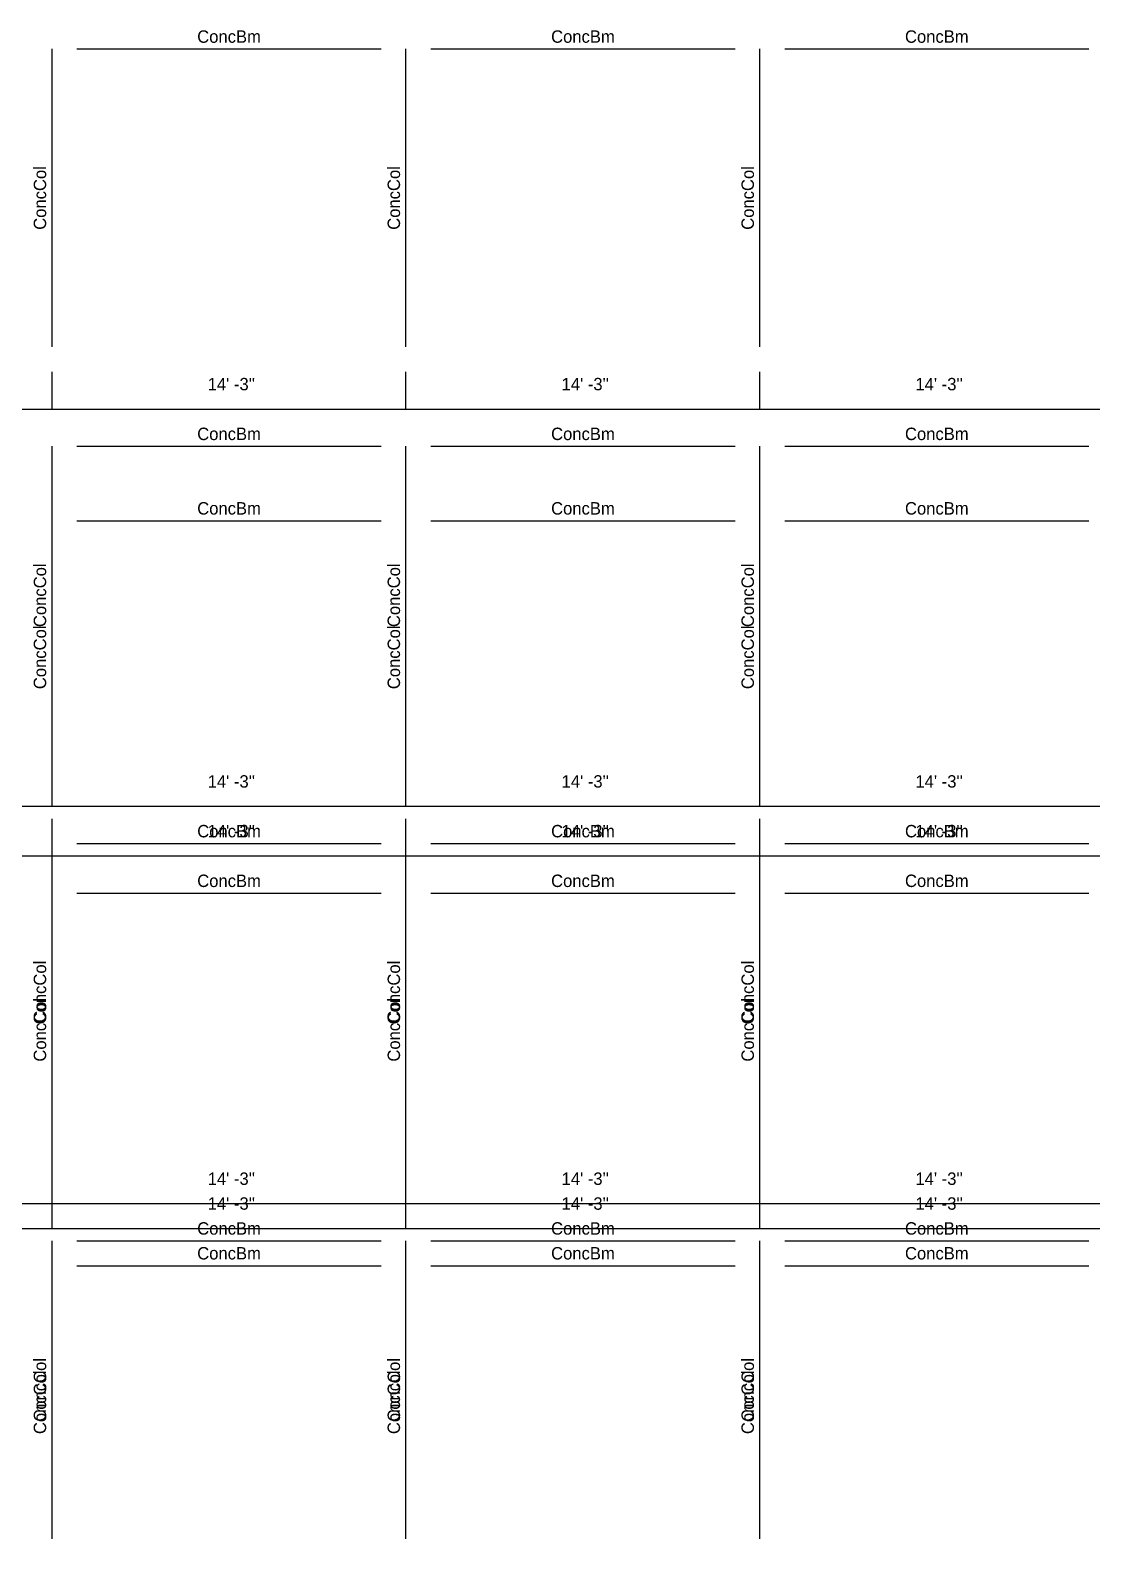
# Model space of a CAD drawing. Extents: x -38 to 2998, y -195 to 11529.
# Drawn here: x 2102 to 2615, y 2928 to 3657 of the extents above; entities that cross this region are included whole.
import ezdxf
from ezdxf.enums import TextEntityAlignment as Align

# ---------------------------------------------------------------- set-up
doc = ezdxf.new("R2010")
doc.units = 0
doc.header["$MEASUREMENT"] = 0
doc.layers.get('0').update_dxf_attribs({"linetype": 'CONTINUOUS'})
for name, color, linetype in [('CENTERLINES', 7, 'CONTINUOUS'), ('DIMENSIONS', 4, 'CONTINUOUS'), ('TEXT', 5, 'CONTINUOUS')]:
    doc.layers.add(name, color=color, linetype=linetype)
doc.dimstyles.get("Standard").update_dxf_attribs({"dimtxt": 0.18, "dimasz": 0.18, "dimexe": 0.18, "dimexo": 0.0625, "dimgap": 0.09, "dimtad": 0, "dimtih": 1, "dimtoh": 1, "dimdec": 4, "dimzin": 0, "dimtxsty": 'STANDARD', "dimcen": 0.09, "dimazin": 3, "dimtfac": 1, "dimtdec": 4, "dimtofl": 0, "dimtmove": 0, "dimatfit": 3, "dimtolj": 1, "dimtzin": 0})

# ---------------------------------------------------------------- blocks, each defined once
blk = doc.blocks.new('*D7776')
at = {"color": 1, "linetype": 'BYBLOCK'}
for points in [[(1946.73, 3094.77), (1945.67, 3093.71), (1938.25, 3086.29), (1937.19, 3085.23)], [(2117.73, 3094.77), (2116.67, 3093.71), (2109.25, 3086.29), (2108.19, 3085.23)]]:
    blk.add_solid(points, dxfattribs=at)
at = {"layer": 'DIMENSIONS', "color": 9, "linetype": 'BYBLOCK'}
for p, q in [((1941.96, 3090), (1941.96, 3108)), ((2112.96, 3090), (2112.96, 3108))]:
    blk.add_line(p, q, dxfattribs=at)
at = {"layer": 'DIMENSIONS', "color": 0, "linetype": 'BYBLOCK'}
blk.add_line((1941.96, 3090), (2112.96, 3090), dxfattribs=at)
at = {"layer": 'DIMENSIONS', "color": 0, "linetype": 'BYBLOCK', "insert": (2027.46, 3102), "char_height": 6, "attachment_point": 5}
blk.add_mtext("\\A1; 14' -3''", dxfattribs=at)
blk = doc.blocks.new('*D7777')
at = {"color": 1, "linetype": 'BYBLOCK'}
for points in [[(2117.73, 3094.77), (2116.67, 3093.71), (2109.25, 3086.29), (2108.19, 3085.23)], [(2288.73, 3094.77), (2287.67, 3093.71), (2280.25, 3086.29), (2279.19, 3085.23)]]:
    blk.add_solid(points, dxfattribs=at)
at = {"layer": 'DIMENSIONS', "color": 9, "linetype": 'BYBLOCK'}
for p, q in [((2112.96, 3090), (2112.96, 3108)), ((2283.96, 3090), (2283.96, 3108))]:
    blk.add_line(p, q, dxfattribs=at)
at = {"layer": 'DIMENSIONS', "color": 0, "linetype": 'BYBLOCK'}
blk.add_line((2112.96, 3090), (2283.96, 3090), dxfattribs=at)
at = {"layer": 'DIMENSIONS', "color": 0, "linetype": 'BYBLOCK', "insert": (2198.46, 3102), "char_height": 6, "attachment_point": 5}
blk.add_mtext("\\A1; 14' -3''", dxfattribs=at)
blk = doc.blocks.new('*D7778')
at = {"color": 1, "linetype": 'BYBLOCK'}
for points in [[(2288.73, 3094.77), (2287.67, 3093.71), (2280.25, 3086.29), (2279.19, 3085.23)], [(2459.73, 3094.77), (2458.67, 3093.71), (2451.25, 3086.29), (2450.19, 3085.23)]]:
    blk.add_solid(points, dxfattribs=at)
at = {"layer": 'DIMENSIONS', "color": 9, "linetype": 'BYBLOCK'}
for p, q in [((2283.96, 3090), (2283.96, 3108)), ((2454.96, 3090), (2454.96, 3108))]:
    blk.add_line(p, q, dxfattribs=at)
at = {"layer": 'DIMENSIONS', "color": 0, "linetype": 'BYBLOCK'}
blk.add_line((2283.96, 3090), (2454.96, 3090), dxfattribs=at)
at = {"layer": 'DIMENSIONS', "color": 0, "linetype": 'BYBLOCK', "insert": (2369.46, 3102), "char_height": 6, "attachment_point": 5}
blk.add_mtext("\\A1; 14' -3''", dxfattribs=at)
blk = doc.blocks.new('*D7779')
at = {"color": 1, "linetype": 'BYBLOCK'}
for points in [[(2459.73, 3094.77), (2458.67, 3093.71), (2451.25, 3086.29), (2450.19, 3085.23)], [(2630.73, 3094.77), (2629.67, 3093.71), (2622.25, 3086.29), (2621.19, 3085.23)]]:
    blk.add_solid(points, dxfattribs=at)
at = {"layer": 'DIMENSIONS', "color": 9, "linetype": 'BYBLOCK'}
for p, q in [((2454.96, 3090), (2454.96, 3108)), ((2625.96, 3090), (2625.96, 3108))]:
    blk.add_line(p, q, dxfattribs=at)
at = {"layer": 'DIMENSIONS', "color": 0, "linetype": 'BYBLOCK'}
blk.add_line((2454.96, 3090), (2625.96, 3090), dxfattribs=at)
at = {"layer": 'DIMENSIONS', "color": 0, "linetype": 'BYBLOCK', "insert": (2540.46, 3102), "char_height": 6, "attachment_point": 5}
blk.add_mtext("\\A1; 14' -3''", dxfattribs=at)
blk = doc.blocks.new('*D7797')
at = {"color": 1, "linetype": 'BYBLOCK'}
for points in [[(1946.73, 3286.77), (1945.67, 3285.71), (1938.25, 3278.29), (1937.19, 3277.23)], [(2117.73, 3286.77), (2116.67, 3285.71), (2109.25, 3278.29), (2108.19, 3277.23)]]:
    blk.add_solid(points, dxfattribs=at)
at = {"layer": 'DIMENSIONS', "color": 9, "linetype": 'BYBLOCK'}
for p, q in [((1941.96, 3282), (1941.96, 3300)), ((2112.96, 3282), (2112.96, 3300))]:
    blk.add_line(p, q, dxfattribs=at)
at = {"layer": 'DIMENSIONS', "color": 0, "linetype": 'BYBLOCK'}
blk.add_line((1941.96, 3282), (2112.96, 3282), dxfattribs=at)
at = {"layer": 'DIMENSIONS', "color": 0, "linetype": 'BYBLOCK', "insert": (2027.46, 3294), "char_height": 6, "attachment_point": 5}
blk.add_mtext("\\A1; 14' -3''", dxfattribs=at)
blk = doc.blocks.new('*D7798')
at = {"color": 1, "linetype": 'BYBLOCK'}
for points in [[(2117.73, 3286.77), (2116.67, 3285.71), (2109.25, 3278.29), (2108.19, 3277.23)], [(2288.73, 3286.77), (2287.67, 3285.71), (2280.25, 3278.29), (2279.19, 3277.23)]]:
    blk.add_solid(points, dxfattribs=at)
at = {"layer": 'DIMENSIONS', "color": 9, "linetype": 'BYBLOCK'}
for p, q in [((2112.96, 3282), (2112.96, 3300)), ((2283.96, 3282), (2283.96, 3300))]:
    blk.add_line(p, q, dxfattribs=at)
at = {"layer": 'DIMENSIONS', "color": 0, "linetype": 'BYBLOCK'}
blk.add_line((2112.96, 3282), (2283.96, 3282), dxfattribs=at)
at = {"layer": 'DIMENSIONS', "color": 0, "linetype": 'BYBLOCK', "insert": (2198.46, 3294), "char_height": 6, "attachment_point": 5}
blk.add_mtext("\\A1; 14' -3''", dxfattribs=at)
blk = doc.blocks.new('*D7799')
at = {"color": 1, "linetype": 'BYBLOCK'}
for points in [[(2288.73, 3286.77), (2287.67, 3285.71), (2280.25, 3278.29), (2279.19, 3277.23)], [(2459.73, 3286.77), (2458.67, 3285.71), (2451.25, 3278.29), (2450.19, 3277.23)]]:
    blk.add_solid(points, dxfattribs=at)
at = {"layer": 'DIMENSIONS', "color": 9, "linetype": 'BYBLOCK'}
for p, q in [((2283.96, 3282), (2283.96, 3300)), ((2454.96, 3282), (2454.96, 3300))]:
    blk.add_line(p, q, dxfattribs=at)
at = {"layer": 'DIMENSIONS', "color": 0, "linetype": 'BYBLOCK'}
blk.add_line((2283.96, 3282), (2454.96, 3282), dxfattribs=at)
at = {"layer": 'DIMENSIONS', "color": 0, "linetype": 'BYBLOCK', "insert": (2369.46, 3294), "char_height": 6, "attachment_point": 5}
blk.add_mtext("\\A1; 14' -3''", dxfattribs=at)
blk = doc.blocks.new('*D7800')
at = {"color": 1, "linetype": 'BYBLOCK'}
for points in [[(2459.73, 3286.77), (2458.67, 3285.71), (2451.25, 3278.29), (2450.19, 3277.23)], [(2630.73, 3286.77), (2629.67, 3285.71), (2622.25, 3278.29), (2621.19, 3277.23)]]:
    blk.add_solid(points, dxfattribs=at)
at = {"layer": 'DIMENSIONS', "color": 9, "linetype": 'BYBLOCK'}
for p, q in [((2454.96, 3282), (2454.96, 3300)), ((2625.96, 3282), (2625.96, 3300))]:
    blk.add_line(p, q, dxfattribs=at)
at = {"layer": 'DIMENSIONS', "color": 0, "linetype": 'BYBLOCK'}
blk.add_line((2454.96, 3282), (2625.96, 3282), dxfattribs=at)
at = {"layer": 'DIMENSIONS', "color": 0, "linetype": 'BYBLOCK', "insert": (2540.46, 3294), "char_height": 6, "attachment_point": 5}
blk.add_mtext("\\A1; 14' -3''", dxfattribs=at)
blk = doc.blocks.new('*D7818')
at = {"color": 1, "linetype": 'BYBLOCK'}
for points in [[(1946.73, 3478.77), (1945.67, 3477.71), (1938.25, 3470.29), (1937.19, 3469.23)], [(2117.73, 3478.77), (2116.67, 3477.71), (2109.25, 3470.29), (2108.19, 3469.23)]]:
    blk.add_solid(points, dxfattribs=at)
at = {"layer": 'DIMENSIONS', "color": 9, "linetype": 'BYBLOCK'}
for p, q in [((1941.96, 3474), (1941.96, 3492)), ((2112.96, 3474), (2112.96, 3492))]:
    blk.add_line(p, q, dxfattribs=at)
at = {"layer": 'DIMENSIONS', "color": 0, "linetype": 'BYBLOCK'}
blk.add_line((1941.96, 3474), (2112.96, 3474), dxfattribs=at)
at = {"layer": 'DIMENSIONS', "color": 0, "linetype": 'BYBLOCK', "insert": (2027.46, 3486), "char_height": 6, "attachment_point": 5}
blk.add_mtext("\\A1; 14' -3''", dxfattribs=at)
blk = doc.blocks.new('*D7819')
at = {"color": 1, "linetype": 'BYBLOCK'}
for points in [[(2117.73, 3478.77), (2116.67, 3477.71), (2109.25, 3470.29), (2108.19, 3469.23)], [(2288.73, 3478.77), (2287.67, 3477.71), (2280.25, 3470.29), (2279.19, 3469.23)]]:
    blk.add_solid(points, dxfattribs=at)
at = {"layer": 'DIMENSIONS', "color": 9, "linetype": 'BYBLOCK'}
for p, q in [((2112.96, 3474), (2112.96, 3492)), ((2283.96, 3474), (2283.96, 3492))]:
    blk.add_line(p, q, dxfattribs=at)
at = {"layer": 'DIMENSIONS', "color": 0, "linetype": 'BYBLOCK'}
blk.add_line((2112.96, 3474), (2283.96, 3474), dxfattribs=at)
at = {"layer": 'DIMENSIONS', "color": 0, "linetype": 'BYBLOCK', "insert": (2198.46, 3486), "char_height": 6, "attachment_point": 5}
blk.add_mtext("\\A1; 14' -3''", dxfattribs=at)
blk = doc.blocks.new('*D7820')
at = {"color": 1, "linetype": 'BYBLOCK'}
for points in [[(2288.73, 3478.77), (2287.67, 3477.71), (2280.25, 3470.29), (2279.19, 3469.23)], [(2459.73, 3478.77), (2458.67, 3477.71), (2451.25, 3470.29), (2450.19, 3469.23)]]:
    blk.add_solid(points, dxfattribs=at)
at = {"layer": 'DIMENSIONS', "color": 9, "linetype": 'BYBLOCK'}
for p, q in [((2283.96, 3474), (2283.96, 3492)), ((2454.96, 3474), (2454.96, 3492))]:
    blk.add_line(p, q, dxfattribs=at)
at = {"layer": 'DIMENSIONS', "color": 0, "linetype": 'BYBLOCK'}
blk.add_line((2283.96, 3474), (2454.96, 3474), dxfattribs=at)
at = {"layer": 'DIMENSIONS', "color": 0, "linetype": 'BYBLOCK', "insert": (2369.46, 3486), "char_height": 6, "attachment_point": 5}
blk.add_mtext("\\A1; 14' -3''", dxfattribs=at)
blk = doc.blocks.new('*D7821')
at = {"color": 1, "linetype": 'BYBLOCK'}
for points in [[(2459.73, 3478.77), (2458.67, 3477.71), (2451.25, 3470.29), (2450.19, 3469.23)], [(2630.73, 3478.77), (2629.67, 3477.71), (2622.25, 3470.29), (2621.19, 3469.23)]]:
    blk.add_solid(points, dxfattribs=at)
at = {"layer": 'DIMENSIONS', "color": 9, "linetype": 'BYBLOCK'}
for p, q in [((2454.96, 3474), (2454.96, 3492)), ((2625.96, 3474), (2625.96, 3492))]:
    blk.add_line(p, q, dxfattribs=at)
at = {"layer": 'DIMENSIONS', "color": 0, "linetype": 'BYBLOCK'}
blk.add_line((2454.96, 3474), (2625.96, 3474), dxfattribs=at)
at = {"layer": 'DIMENSIONS', "color": 0, "linetype": 'BYBLOCK', "insert": (2540.46, 3486), "char_height": 6, "attachment_point": 5}
blk.add_mtext("\\A1; 14' -3''", dxfattribs=at)
blk = doc.blocks.new('*D8267')
at = {"color": 1, "linetype": 'BYBLOCK'}
for points in [[(1946.73, 3082.77), (1945.67, 3081.71), (1938.25, 3074.29), (1937.19, 3073.23)], [(2117.73, 3082.77), (2116.67, 3081.71), (2109.25, 3074.29), (2108.19, 3073.23)]]:
    blk.add_solid(points, dxfattribs=at)
at = {"layer": 'DIMENSIONS', "color": 9, "linetype": 'BYBLOCK'}
for p, q in [((1941.96, 3078), (1941.96, 3096)), ((2112.96, 3078), (2112.96, 3096))]:
    blk.add_line(p, q, dxfattribs=at)
at = {"layer": 'DIMENSIONS', "color": 0, "linetype": 'BYBLOCK'}
blk.add_line((1941.96, 3078), (2112.96, 3078), dxfattribs=at)
at = {"layer": 'DIMENSIONS', "color": 0, "linetype": 'BYBLOCK', "insert": (2027.46, 3090), "char_height": 6, "attachment_point": 5}
blk.add_mtext("\\A1; 14' -3''", dxfattribs=at)
blk = doc.blocks.new('*D8268')
at = {"color": 1, "linetype": 'BYBLOCK'}
for points in [[(2117.73, 3082.77), (2116.67, 3081.71), (2109.25, 3074.29), (2108.19, 3073.23)], [(2288.73, 3082.77), (2287.67, 3081.71), (2280.25, 3074.29), (2279.19, 3073.23)]]:
    blk.add_solid(points, dxfattribs=at)
at = {"layer": 'DIMENSIONS', "color": 9, "linetype": 'BYBLOCK'}
for p, q in [((2112.96, 3078), (2112.96, 3096)), ((2283.96, 3078), (2283.96, 3096))]:
    blk.add_line(p, q, dxfattribs=at)
at = {"layer": 'DIMENSIONS', "color": 0, "linetype": 'BYBLOCK'}
blk.add_line((2112.96, 3078), (2283.96, 3078), dxfattribs=at)
at = {"layer": 'DIMENSIONS', "color": 0, "linetype": 'BYBLOCK', "insert": (2198.46, 3090), "char_height": 6, "attachment_point": 5}
blk.add_mtext("\\A1; 14' -3''", dxfattribs=at)
blk = doc.blocks.new('*D8269')
at = {"color": 1, "linetype": 'BYBLOCK'}
for points in [[(2288.73, 3082.77), (2287.67, 3081.71), (2280.25, 3074.29), (2279.19, 3073.23)], [(2459.73, 3082.77), (2458.67, 3081.71), (2451.25, 3074.29), (2450.19, 3073.23)]]:
    blk.add_solid(points, dxfattribs=at)
at = {"layer": 'DIMENSIONS', "color": 9, "linetype": 'BYBLOCK'}
for p, q in [((2283.96, 3078), (2283.96, 3096)), ((2454.96, 3078), (2454.96, 3096))]:
    blk.add_line(p, q, dxfattribs=at)
at = {"layer": 'DIMENSIONS', "color": 0, "linetype": 'BYBLOCK'}
blk.add_line((2283.96, 3078), (2454.96, 3078), dxfattribs=at)
at = {"layer": 'DIMENSIONS', "color": 0, "linetype": 'BYBLOCK', "insert": (2369.46, 3090), "char_height": 6, "attachment_point": 5}
blk.add_mtext("\\A1; 14' -3''", dxfattribs=at)
blk = doc.blocks.new('*D8270')
at = {"color": 1, "linetype": 'BYBLOCK'}
for points in [[(2459.73, 3082.77), (2458.67, 3081.71), (2451.25, 3074.29), (2450.19, 3073.23)], [(2630.73, 3082.77), (2629.67, 3081.71), (2622.25, 3074.29), (2621.19, 3073.23)]]:
    blk.add_solid(points, dxfattribs=at)
at = {"layer": 'DIMENSIONS', "color": 9, "linetype": 'BYBLOCK'}
for p, q in [((2454.96, 3078), (2454.96, 3096)), ((2625.96, 3078), (2625.96, 3096))]:
    blk.add_line(p, q, dxfattribs=at)
at = {"layer": 'DIMENSIONS', "color": 0, "linetype": 'BYBLOCK'}
blk.add_line((2454.96, 3078), (2625.96, 3078), dxfattribs=at)
at = {"layer": 'DIMENSIONS', "color": 0, "linetype": 'BYBLOCK', "insert": (2540.46, 3090), "char_height": 6, "attachment_point": 5}
blk.add_mtext("\\A1; 14' -3''", dxfattribs=at)
blk = doc.blocks.new('*D8288')
at = {"color": 1, "linetype": 'BYBLOCK'}
for points in [[(1946.73, 3262.77), (1945.67, 3261.71), (1938.25, 3254.29), (1937.19, 3253.23)], [(2117.73, 3262.77), (2116.67, 3261.71), (2109.25, 3254.29), (2108.19, 3253.23)]]:
    blk.add_solid(points, dxfattribs=at)
at = {"layer": 'DIMENSIONS', "color": 9, "linetype": 'BYBLOCK'}
for p, q in [((1941.96, 3258), (1941.96, 3276)), ((2112.96, 3258), (2112.96, 3276))]:
    blk.add_line(p, q, dxfattribs=at)
at = {"layer": 'DIMENSIONS', "color": 0, "linetype": 'BYBLOCK'}
blk.add_line((1941.96, 3258), (2112.96, 3258), dxfattribs=at)
at = {"layer": 'DIMENSIONS', "color": 0, "linetype": 'BYBLOCK', "insert": (2027.46, 3270), "char_height": 6, "attachment_point": 5}
blk.add_mtext("\\A1; 14' -3''", dxfattribs=at)
blk = doc.blocks.new('*D8289')
at = {"color": 1, "linetype": 'BYBLOCK'}
for points in [[(2117.73, 3262.77), (2116.67, 3261.71), (2109.25, 3254.29), (2108.19, 3253.23)], [(2288.73, 3262.77), (2287.67, 3261.71), (2280.25, 3254.29), (2279.19, 3253.23)]]:
    blk.add_solid(points, dxfattribs=at)
at = {"layer": 'DIMENSIONS', "color": 9, "linetype": 'BYBLOCK'}
for p, q in [((2112.96, 3258), (2112.96, 3276)), ((2283.96, 3258), (2283.96, 3276))]:
    blk.add_line(p, q, dxfattribs=at)
at = {"layer": 'DIMENSIONS', "color": 0, "linetype": 'BYBLOCK'}
blk.add_line((2112.96, 3258), (2283.96, 3258), dxfattribs=at)
at = {"layer": 'DIMENSIONS', "color": 0, "linetype": 'BYBLOCK', "insert": (2198.46, 3270), "char_height": 6, "attachment_point": 5}
blk.add_mtext("\\A1; 14' -3''", dxfattribs=at)
blk = doc.blocks.new('*D8290')
at = {"color": 1, "linetype": 'BYBLOCK'}
for points in [[(2288.73, 3262.77), (2287.67, 3261.71), (2280.25, 3254.29), (2279.19, 3253.23)], [(2459.73, 3262.77), (2458.67, 3261.71), (2451.25, 3254.29), (2450.19, 3253.23)]]:
    blk.add_solid(points, dxfattribs=at)
at = {"layer": 'DIMENSIONS', "color": 9, "linetype": 'BYBLOCK'}
for p, q in [((2283.96, 3258), (2283.96, 3276)), ((2454.96, 3258), (2454.96, 3276))]:
    blk.add_line(p, q, dxfattribs=at)
at = {"layer": 'DIMENSIONS', "color": 0, "linetype": 'BYBLOCK'}
blk.add_line((2283.96, 3258), (2454.96, 3258), dxfattribs=at)
at = {"layer": 'DIMENSIONS', "color": 0, "linetype": 'BYBLOCK', "insert": (2369.46, 3270), "char_height": 6, "attachment_point": 5}
blk.add_mtext("\\A1; 14' -3''", dxfattribs=at)
blk = doc.blocks.new('*D8291')
at = {"color": 1, "linetype": 'BYBLOCK'}
for points in [[(2459.73, 3262.77), (2458.67, 3261.71), (2451.25, 3254.29), (2450.19, 3253.23)], [(2630.73, 3262.77), (2629.67, 3261.71), (2622.25, 3254.29), (2621.19, 3253.23)]]:
    blk.add_solid(points, dxfattribs=at)
at = {"layer": 'DIMENSIONS', "color": 9, "linetype": 'BYBLOCK'}
for p, q in [((2454.96, 3258), (2454.96, 3276)), ((2625.96, 3258), (2625.96, 3276))]:
    blk.add_line(p, q, dxfattribs=at)
at = {"layer": 'DIMENSIONS', "color": 0, "linetype": 'BYBLOCK'}
blk.add_line((2454.96, 3258), (2625.96, 3258), dxfattribs=at)
at = {"layer": 'DIMENSIONS', "color": 0, "linetype": 'BYBLOCK', "insert": (2540.46, 3270), "char_height": 6, "attachment_point": 5}
blk.add_mtext("\\A1; 14' -3''", dxfattribs=at)
blk = doc.blocks.new('*D8737')
at = {"color": 1, "linetype": 'BYBLOCK'}
for points in [[(1946.73, 3082.77), (1945.67, 3081.71), (1938.25, 3074.29), (1937.19, 3073.23)], [(2117.73, 3082.77), (2116.67, 3081.71), (2109.25, 3074.29), (2108.19, 3073.23)]]:
    blk.add_solid(points, dxfattribs=at)
at = {"layer": 'DIMENSIONS', "color": 9, "linetype": 'BYBLOCK'}
for p, q in [((1941.96, 3078), (1941.96, 3096)), ((2112.96, 3078), (2112.96, 3096))]:
    blk.add_line(p, q, dxfattribs=at)
at = {"layer": 'DIMENSIONS', "color": 0, "linetype": 'BYBLOCK'}
blk.add_line((1941.96, 3078), (2112.96, 3078), dxfattribs=at)
at = {"layer": 'DIMENSIONS', "color": 0, "linetype": 'BYBLOCK', "insert": (2027.46, 3090), "char_height": 6, "attachment_point": 5}
blk.add_mtext("\\A1; 14' -3''", dxfattribs=at)
blk = doc.blocks.new('*D8738')
at = {"color": 1, "linetype": 'BYBLOCK'}
for points in [[(2117.73, 3082.77), (2116.67, 3081.71), (2109.25, 3074.29), (2108.19, 3073.23)], [(2288.73, 3082.77), (2287.67, 3081.71), (2280.25, 3074.29), (2279.19, 3073.23)]]:
    blk.add_solid(points, dxfattribs=at)
at = {"layer": 'DIMENSIONS', "color": 9, "linetype": 'BYBLOCK'}
for p, q in [((2112.96, 3078), (2112.96, 3096)), ((2283.96, 3078), (2283.96, 3096))]:
    blk.add_line(p, q, dxfattribs=at)
at = {"layer": 'DIMENSIONS', "color": 0, "linetype": 'BYBLOCK'}
blk.add_line((2112.96, 3078), (2283.96, 3078), dxfattribs=at)
at = {"layer": 'DIMENSIONS', "color": 0, "linetype": 'BYBLOCK', "insert": (2198.46, 3090), "char_height": 6, "attachment_point": 5}
blk.add_mtext("\\A1; 14' -3''", dxfattribs=at)
blk = doc.blocks.new('*D8739')
at = {"color": 1, "linetype": 'BYBLOCK'}
for points in [[(2288.73, 3082.77), (2287.67, 3081.71), (2280.25, 3074.29), (2279.19, 3073.23)], [(2459.73, 3082.77), (2458.67, 3081.71), (2451.25, 3074.29), (2450.19, 3073.23)]]:
    blk.add_solid(points, dxfattribs=at)
at = {"layer": 'DIMENSIONS', "color": 9, "linetype": 'BYBLOCK'}
for p, q in [((2283.96, 3078), (2283.96, 3096)), ((2454.96, 3078), (2454.96, 3096))]:
    blk.add_line(p, q, dxfattribs=at)
at = {"layer": 'DIMENSIONS', "color": 0, "linetype": 'BYBLOCK'}
blk.add_line((2283.96, 3078), (2454.96, 3078), dxfattribs=at)
at = {"layer": 'DIMENSIONS', "color": 0, "linetype": 'BYBLOCK', "insert": (2369.46, 3090), "char_height": 6, "attachment_point": 5}
blk.add_mtext("\\A1; 14' -3''", dxfattribs=at)
blk = doc.blocks.new('*D8740')
at = {"color": 1, "linetype": 'BYBLOCK'}
for points in [[(2459.73, 3082.77), (2458.67, 3081.71), (2451.25, 3074.29), (2450.19, 3073.23)], [(2630.73, 3082.77), (2629.67, 3081.71), (2622.25, 3074.29), (2621.19, 3073.23)]]:
    blk.add_solid(points, dxfattribs=at)
at = {"layer": 'DIMENSIONS', "color": 9, "linetype": 'BYBLOCK'}
for p, q in [((2454.96, 3078), (2454.96, 3096)), ((2625.96, 3078), (2625.96, 3096))]:
    blk.add_line(p, q, dxfattribs=at)
at = {"layer": 'DIMENSIONS', "color": 0, "linetype": 'BYBLOCK'}
blk.add_line((2454.96, 3078), (2625.96, 3078), dxfattribs=at)
at = {"layer": 'DIMENSIONS', "color": 0, "linetype": 'BYBLOCK', "insert": (2540.46, 3090), "char_height": 6, "attachment_point": 5}
blk.add_mtext("\\A1; 14' -3''", dxfattribs=at)
blk = doc.blocks.new('*D8758')
at = {"color": 1, "linetype": 'BYBLOCK'}
for points in [[(1946.73, 3262.77), (1945.67, 3261.71), (1938.25, 3254.29), (1937.19, 3253.23)], [(2117.73, 3262.77), (2116.67, 3261.71), (2109.25, 3254.29), (2108.19, 3253.23)]]:
    blk.add_solid(points, dxfattribs=at)
at = {"layer": 'DIMENSIONS', "color": 9, "linetype": 'BYBLOCK'}
for p, q in [((1941.96, 3258), (1941.96, 3276)), ((2112.96, 3258), (2112.96, 3276))]:
    blk.add_line(p, q, dxfattribs=at)
at = {"layer": 'DIMENSIONS', "color": 0, "linetype": 'BYBLOCK'}
blk.add_line((1941.96, 3258), (2112.96, 3258), dxfattribs=at)
at = {"layer": 'DIMENSIONS', "color": 0, "linetype": 'BYBLOCK', "insert": (2027.46, 3270), "char_height": 6, "attachment_point": 5}
blk.add_mtext("\\A1; 14' -3''", dxfattribs=at)
blk = doc.blocks.new('*D8759')
at = {"color": 1, "linetype": 'BYBLOCK'}
for points in [[(2117.73, 3262.77), (2116.67, 3261.71), (2109.25, 3254.29), (2108.19, 3253.23)], [(2288.73, 3262.77), (2287.67, 3261.71), (2280.25, 3254.29), (2279.19, 3253.23)]]:
    blk.add_solid(points, dxfattribs=at)
at = {"layer": 'DIMENSIONS', "color": 9, "linetype": 'BYBLOCK'}
for p, q in [((2112.96, 3258), (2112.96, 3276)), ((2283.96, 3258), (2283.96, 3276))]:
    blk.add_line(p, q, dxfattribs=at)
at = {"layer": 'DIMENSIONS', "color": 0, "linetype": 'BYBLOCK'}
blk.add_line((2112.96, 3258), (2283.96, 3258), dxfattribs=at)
at = {"layer": 'DIMENSIONS', "color": 0, "linetype": 'BYBLOCK', "insert": (2198.46, 3270), "char_height": 6, "attachment_point": 5}
blk.add_mtext("\\A1; 14' -3''", dxfattribs=at)
blk = doc.blocks.new('*D8760')
at = {"color": 1, "linetype": 'BYBLOCK'}
for points in [[(2288.73, 3262.77), (2287.67, 3261.71), (2280.25, 3254.29), (2279.19, 3253.23)], [(2459.73, 3262.77), (2458.67, 3261.71), (2451.25, 3254.29), (2450.19, 3253.23)]]:
    blk.add_solid(points, dxfattribs=at)
at = {"layer": 'DIMENSIONS', "color": 9, "linetype": 'BYBLOCK'}
for p, q in [((2283.96, 3258), (2283.96, 3276)), ((2454.96, 3258), (2454.96, 3276))]:
    blk.add_line(p, q, dxfattribs=at)
at = {"layer": 'DIMENSIONS', "color": 0, "linetype": 'BYBLOCK'}
blk.add_line((2283.96, 3258), (2454.96, 3258), dxfattribs=at)
at = {"layer": 'DIMENSIONS', "color": 0, "linetype": 'BYBLOCK', "insert": (2369.46, 3270), "char_height": 6, "attachment_point": 5}
blk.add_mtext("\\A1; 14' -3''", dxfattribs=at)
blk = doc.blocks.new('*D8761')
at = {"color": 1, "linetype": 'BYBLOCK'}
for points in [[(2459.73, 3262.77), (2458.67, 3261.71), (2451.25, 3254.29), (2450.19, 3253.23)], [(2630.73, 3262.77), (2629.67, 3261.71), (2622.25, 3254.29), (2621.19, 3253.23)]]:
    blk.add_solid(points, dxfattribs=at)
at = {"layer": 'DIMENSIONS', "color": 9, "linetype": 'BYBLOCK'}
for p, q in [((2454.96, 3258), (2454.96, 3276)), ((2625.96, 3258), (2625.96, 3276))]:
    blk.add_line(p, q, dxfattribs=at)
at = {"layer": 'DIMENSIONS', "color": 0, "linetype": 'BYBLOCK'}
blk.add_line((2454.96, 3258), (2625.96, 3258), dxfattribs=at)
at = {"layer": 'DIMENSIONS', "color": 0, "linetype": 'BYBLOCK', "insert": (2540.46, 3270), "char_height": 6, "attachment_point": 5}
blk.add_mtext("\\A1; 14' -3''", dxfattribs=at)
blk = doc.blocks.new('*D9207')
at = {"color": 1, "linetype": 'BYBLOCK'}
for points in [[(1946.73, 3082.77), (1945.67, 3081.71), (1938.25, 3074.29), (1937.19, 3073.23)], [(2117.73, 3082.77), (2116.67, 3081.71), (2109.25, 3074.29), (2108.19, 3073.23)]]:
    blk.add_solid(points, dxfattribs=at)
at = {"layer": 'DIMENSIONS', "color": 9, "linetype": 'BYBLOCK'}
for p, q in [((1941.96, 3078), (1941.96, 3096)), ((2112.96, 3078), (2112.96, 3096))]:
    blk.add_line(p, q, dxfattribs=at)
at = {"layer": 'DIMENSIONS', "color": 0, "linetype": 'BYBLOCK'}
blk.add_line((1941.96, 3078), (2112.96, 3078), dxfattribs=at)
at = {"layer": 'DIMENSIONS', "color": 0, "linetype": 'BYBLOCK', "insert": (2027.46, 3090), "char_height": 6, "attachment_point": 5}
blk.add_mtext("\\A1; 14' -3''", dxfattribs=at)
blk = doc.blocks.new('*D9208')
at = {"color": 1, "linetype": 'BYBLOCK'}
for points in [[(2117.73, 3082.77), (2116.67, 3081.71), (2109.25, 3074.29), (2108.19, 3073.23)], [(2288.73, 3082.77), (2287.67, 3081.71), (2280.25, 3074.29), (2279.19, 3073.23)]]:
    blk.add_solid(points, dxfattribs=at)
at = {"layer": 'DIMENSIONS', "color": 9, "linetype": 'BYBLOCK'}
for p, q in [((2112.96, 3078), (2112.96, 3096)), ((2283.96, 3078), (2283.96, 3096))]:
    blk.add_line(p, q, dxfattribs=at)
at = {"layer": 'DIMENSIONS', "color": 0, "linetype": 'BYBLOCK'}
blk.add_line((2112.96, 3078), (2283.96, 3078), dxfattribs=at)
at = {"layer": 'DIMENSIONS', "color": 0, "linetype": 'BYBLOCK', "insert": (2198.46, 3090), "char_height": 6, "attachment_point": 5}
blk.add_mtext("\\A1; 14' -3''", dxfattribs=at)
blk = doc.blocks.new('*D9209')
at = {"color": 1, "linetype": 'BYBLOCK'}
for points in [[(2288.73, 3082.77), (2287.67, 3081.71), (2280.25, 3074.29), (2279.19, 3073.23)], [(2459.73, 3082.77), (2458.67, 3081.71), (2451.25, 3074.29), (2450.19, 3073.23)]]:
    blk.add_solid(points, dxfattribs=at)
at = {"layer": 'DIMENSIONS', "color": 9, "linetype": 'BYBLOCK'}
for p, q in [((2283.96, 3078), (2283.96, 3096)), ((2454.96, 3078), (2454.96, 3096))]:
    blk.add_line(p, q, dxfattribs=at)
at = {"layer": 'DIMENSIONS', "color": 0, "linetype": 'BYBLOCK'}
blk.add_line((2283.96, 3078), (2454.96, 3078), dxfattribs=at)
at = {"layer": 'DIMENSIONS', "color": 0, "linetype": 'BYBLOCK', "insert": (2369.46, 3090), "char_height": 6, "attachment_point": 5}
blk.add_mtext("\\A1; 14' -3''", dxfattribs=at)
blk = doc.blocks.new('*D9210')
at = {"color": 1, "linetype": 'BYBLOCK'}
for points in [[(2459.73, 3082.77), (2458.67, 3081.71), (2451.25, 3074.29), (2450.19, 3073.23)], [(2630.73, 3082.77), (2629.67, 3081.71), (2622.25, 3074.29), (2621.19, 3073.23)]]:
    blk.add_solid(points, dxfattribs=at)
at = {"layer": 'DIMENSIONS', "color": 9, "linetype": 'BYBLOCK'}
for p, q in [((2454.96, 3078), (2454.96, 3096)), ((2625.96, 3078), (2625.96, 3096))]:
    blk.add_line(p, q, dxfattribs=at)
at = {"layer": 'DIMENSIONS', "color": 0, "linetype": 'BYBLOCK'}
blk.add_line((2454.96, 3078), (2625.96, 3078), dxfattribs=at)
at = {"layer": 'DIMENSIONS', "color": 0, "linetype": 'BYBLOCK', "insert": (2540.46, 3090), "char_height": 6, "attachment_point": 5}
blk.add_mtext("\\A1; 14' -3''", dxfattribs=at)
blk = doc.blocks.new('*D9228')
at = {"color": 1, "linetype": 'BYBLOCK'}
for points in [[(1946.73, 3262.77), (1945.67, 3261.71), (1938.25, 3254.29), (1937.19, 3253.23)], [(2117.73, 3262.77), (2116.67, 3261.71), (2109.25, 3254.29), (2108.19, 3253.23)]]:
    blk.add_solid(points, dxfattribs=at)
at = {"layer": 'DIMENSIONS', "color": 9, "linetype": 'BYBLOCK'}
for p, q in [((1941.96, 3258), (1941.96, 3276)), ((2112.96, 3258), (2112.96, 3276))]:
    blk.add_line(p, q, dxfattribs=at)
at = {"layer": 'DIMENSIONS', "color": 0, "linetype": 'BYBLOCK'}
blk.add_line((1941.96, 3258), (2112.96, 3258), dxfattribs=at)
at = {"layer": 'DIMENSIONS', "color": 0, "linetype": 'BYBLOCK', "insert": (2027.46, 3270), "char_height": 6, "attachment_point": 5}
blk.add_mtext("\\A1; 14' -3''", dxfattribs=at)
blk = doc.blocks.new('*D9229')
at = {"color": 1, "linetype": 'BYBLOCK'}
for points in [[(2117.73, 3262.77), (2116.67, 3261.71), (2109.25, 3254.29), (2108.19, 3253.23)], [(2288.73, 3262.77), (2287.67, 3261.71), (2280.25, 3254.29), (2279.19, 3253.23)]]:
    blk.add_solid(points, dxfattribs=at)
at = {"layer": 'DIMENSIONS', "color": 9, "linetype": 'BYBLOCK'}
for p, q in [((2112.96, 3258), (2112.96, 3276)), ((2283.96, 3258), (2283.96, 3276))]:
    blk.add_line(p, q, dxfattribs=at)
at = {"layer": 'DIMENSIONS', "color": 0, "linetype": 'BYBLOCK'}
blk.add_line((2112.96, 3258), (2283.96, 3258), dxfattribs=at)
at = {"layer": 'DIMENSIONS', "color": 0, "linetype": 'BYBLOCK', "insert": (2198.46, 3270), "char_height": 6, "attachment_point": 5}
blk.add_mtext("\\A1; 14' -3''", dxfattribs=at)
blk = doc.blocks.new('*D9230')
at = {"color": 1, "linetype": 'BYBLOCK'}
for points in [[(2288.73, 3262.77), (2287.67, 3261.71), (2280.25, 3254.29), (2279.19, 3253.23)], [(2459.73, 3262.77), (2458.67, 3261.71), (2451.25, 3254.29), (2450.19, 3253.23)]]:
    blk.add_solid(points, dxfattribs=at)
at = {"layer": 'DIMENSIONS', "color": 9, "linetype": 'BYBLOCK'}
for p, q in [((2283.96, 3258), (2283.96, 3276)), ((2454.96, 3258), (2454.96, 3276))]:
    blk.add_line(p, q, dxfattribs=at)
at = {"layer": 'DIMENSIONS', "color": 0, "linetype": 'BYBLOCK'}
blk.add_line((2283.96, 3258), (2454.96, 3258), dxfattribs=at)
at = {"layer": 'DIMENSIONS', "color": 0, "linetype": 'BYBLOCK', "insert": (2369.46, 3270), "char_height": 6, "attachment_point": 5}
blk.add_mtext("\\A1; 14' -3''", dxfattribs=at)
blk = doc.blocks.new('*D9231')
at = {"color": 1, "linetype": 'BYBLOCK'}
for points in [[(2459.73, 3262.77), (2458.67, 3261.71), (2451.25, 3254.29), (2450.19, 3253.23)], [(2630.73, 3262.77), (2629.67, 3261.71), (2622.25, 3254.29), (2621.19, 3253.23)]]:
    blk.add_solid(points, dxfattribs=at)
at = {"layer": 'DIMENSIONS', "color": 9, "linetype": 'BYBLOCK'}
for p, q in [((2454.96, 3258), (2454.96, 3276)), ((2625.96, 3258), (2625.96, 3276))]:
    blk.add_line(p, q, dxfattribs=at)
at = {"layer": 'DIMENSIONS', "color": 0, "linetype": 'BYBLOCK'}
blk.add_line((2454.96, 3258), (2625.96, 3258), dxfattribs=at)
at = {"layer": 'DIMENSIONS', "color": 0, "linetype": 'BYBLOCK', "insert": (2540.46, 3270), "char_height": 6, "attachment_point": 5}
blk.add_mtext("\\A1; 14' -3''", dxfattribs=at)

msp = doc.modelspace()

# ---------------------------------------------------------------- linework, layer by layer
at = {"layer": 'CENTERLINES', "color": 0, "linetype": 'CONTINUOUS'}
for p, q in [((2112.96, 3504), (2112.96, 3648)), ((2124.96, 3648), (2271.96, 3648)), ((2283.96, 3504), (2283.96, 3648)), ((2295.96, 3648), (2442.96, 3648)), ((2454.96, 3504), (2454.96, 3648)), ((2466.96, 3648), (2613.96, 3648)), ((2112.96, 3312), (2112.96, 3456)), ((2124.96, 3456), (2271.96, 3456)), ((2283.96, 3312), (2283.96, 3456)), ((2295.96, 3456), (2442.96, 3456)), ((2454.96, 3312), (2454.96, 3456)), ((2466.96, 3456), (2613.96, 3456)), ((2112.96, 3288), (2112.96, 3420)), ((2112.96, 3288), (2112.96, 3420)), ((2112.96, 3288), (2112.96, 3420)), ((2124.96, 3420), (2271.96, 3420)), ((2124.96, 3420), (2271.96, 3420)), ((2124.96, 3420), (2271.96, 3420)), ((2283.96, 3288), (2283.96, 3420)), ((2283.96, 3288), (2283.96, 3420)), ((2283.96, 3288), (2283.96, 3420)), ((2295.96, 3420), (2442.96, 3420)), ((2295.96, 3420), (2442.96, 3420)), ((2295.96, 3420), (2442.96, 3420)), ((2454.96, 3288), (2454.96, 3420)), ((2454.96, 3288), (2454.96, 3420)), ((2454.96, 3288), (2454.96, 3420)), ((2466.96, 3420), (2613.96, 3420)), ((2466.96, 3420), (2613.96, 3420)), ((2466.96, 3420), (2613.96, 3420)), ((2112.96, 3120), (2112.96, 3264)), ((2124.96, 3264), (2271.96, 3264)), ((2283.96, 3120), (2283.96, 3264)), ((2295.96, 3264), (2442.96, 3264)), ((2454.96, 3120), (2454.96, 3264)), ((2466.96, 3264), (2613.96, 3264)), ((2112.96, 3108), (2112.96, 3240)), ((2112.96, 3108), (2112.96, 3240)), ((2112.96, 3108), (2112.96, 3240)), ((2124.96, 3240), (2271.96, 3240)), ((2124.96, 3240), (2271.96, 3240)), ((2124.96, 3240), (2271.96, 3240)), ((2283.96, 3108), (2283.96, 3240)), ((2283.96, 3108), (2283.96, 3240)), ((2283.96, 3108), (2283.96, 3240)), ((2295.96, 3240), (2442.96, 3240)), ((2295.96, 3240), (2442.96, 3240)), ((2295.96, 3240), (2442.96, 3240)), ((2454.96, 3108), (2454.96, 3240)), ((2454.96, 3108), (2454.96, 3240)), ((2454.96, 3108), (2454.96, 3240)), ((2466.96, 3240), (2613.96, 3240)), ((2466.96, 3240), (2613.96, 3240)), ((2466.96, 3240), (2613.96, 3240)), ((2112.96, 2928), (2112.96, 3072)), ((2124.96, 3072), (2271.96, 3072)), ((2283.96, 2928), (2283.96, 3072)), ((2295.96, 3072), (2442.96, 3072)), ((2454.96, 2928), (2454.96, 3072)), ((2466.96, 3072), (2613.96, 3072)), ((2112.96, 2928), (2112.96, 3060)), ((2112.96, 2928), (2112.96, 3060)), ((2112.96, 2928), (2112.96, 3060)), ((2124.96, 3060), (2271.96, 3060)), ((2124.96, 3060), (2271.96, 3060)), ((2124.96, 3060), (2271.96, 3060)), ((2283.96, 2928), (2283.96, 3060)), ((2283.96, 2928), (2283.96, 3060)), ((2283.96, 2928), (2283.96, 3060)), ((2295.96, 3060), (2442.96, 3060)), ((2295.96, 3060), (2442.96, 3060)), ((2295.96, 3060), (2442.96, 3060)), ((2454.96, 2928), (2454.96, 3060)), ((2454.96, 2928), (2454.96, 3060)), ((2454.96, 2928), (2454.96, 3060)), ((2466.96, 3060), (2613.96, 3060)), ((2466.96, 3060), (2613.96, 3060)), ((2466.96, 3060), (2613.96, 3060))]:
    msp.add_line(p, q, dxfattribs=at)

# ---------------------------------------------------------------- texts
at = {"layer": 'TEXT', "color": 0}
for p in [(2198.46, 3654), (2369.46, 3654), (2540.46, 3654), (2198.46, 3462), (2369.46, 3462), (2540.46, 3462), (2198.46, 3426), (2198.46, 3426), (2198.46, 3426), (2369.46, 3426), (2369.46, 3426), (2369.46, 3426), (2540.46, 3426), (2540.46, 3426), (2540.46, 3426), (2198.46, 3270), (2369.46, 3270), (2540.46, 3270), (2198.46, 3246), (2198.46, 3246), (2198.46, 3246), (2369.46, 3246), (2369.46, 3246), (2369.46, 3246), (2540.46, 3246), (2540.46, 3246), (2540.46, 3246), (2198.46, 3078), (2369.46, 3078), (2540.46, 3078), (2198.46, 3066), (2198.46, 3066), (2198.46, 3066), (2369.46, 3066), (2369.46, 3066), (2369.46, 3066), (2540.46, 3066), (2540.46, 3066), (2540.46, 3066)]:
    msp.add_text('ConcBm', height=6, dxfattribs=at).set_placement(p, align=Align.MIDDLE)
for p in [(2106.96, 3576), (2277.96, 3576), (2448.96, 3576), (2106.96, 3384), (2277.96, 3384), (2448.96, 3384), (2106.96, 3354), (2106.96, 3354), (2106.96, 3354), (2277.96, 3354), (2277.96, 3354), (2277.96, 3354), (2448.96, 3354), (2448.96, 3354), (2448.96, 3354), (2106.96, 3192), (2277.96, 3192), (2448.96, 3192), (2106.96, 3174), (2106.96, 3174), (2106.96, 3174), (2277.96, 3174), (2277.96, 3174), (2277.96, 3174), (2448.96, 3174), (2448.96, 3174), (2448.96, 3174), (2106.96, 3000), (2277.96, 3000), (2448.96, 3000), (2106.96, 2994), (2106.96, 2994), (2106.96, 2994), (2277.96, 2994), (2277.96, 2994), (2277.96, 2994), (2448.96, 2994), (2448.96, 2994), (2448.96, 2994)]:
    msp.add_text('ConcCol', height=6, rotation=90, dxfattribs=at).set_placement(p, align=Align.MIDDLE)

# ---------------------------------------------------------------- dimensions: what is measured, and where the dimension line sits
at = {"layer": 'DIMENSIONS'}
for base, p1, p2, picture, middle in [((2112.96, 3474), (1941.96, 3462), (2112.96, 3462), '*D7818', (2027.46, 3462)), ((2283.96, 3474), (2112.96, 3462), (2283.96, 3462), '*D7819', (2198.46, 3462)), ((2454.96, 3474), (2283.96, 3462), (2454.96, 3462), '*D7820', (2369.46, 3462)), ((2625.96, 3474), (2454.96, 3462), (2625.96, 3462), '*D7821', (2540.46, 3462)), ((2112.96, 3282), (1941.96, 3270), (2112.96, 3270), '*D7797', (2027.46, 3270)), ((2283.96, 3282), (2112.96, 3270), (2283.96, 3270), '*D7798', (2198.46, 3270)), ((2454.96, 3282), (2283.96, 3270), (2454.96, 3270), '*D7799', (2369.46, 3270)), ((2625.96, 3282), (2454.96, 3270), (2625.96, 3270), '*D7800', (2540.46, 3270)), ((2112.96, 3258), (1941.96, 3246), (2112.96, 3246), '*D8288', (2027.46, 3246)), ((2112.96, 3258), (1941.96, 3246), (2112.96, 3246), '*D8758', (2027.46, 3246)), ((2112.96, 3258), (1941.96, 3246), (2112.96, 3246), '*D9228', (2027.46, 3246)), ((2283.96, 3258), (2112.96, 3246), (2283.96, 3246), '*D8289', (2198.46, 3246)), ((2283.96, 3258), (2112.96, 3246), (2283.96, 3246), '*D8759', (2198.46, 3246)), ((2283.96, 3258), (2112.96, 3246), (2283.96, 3246), '*D9229', (2198.46, 3246)), ((2454.96, 3258), (2283.96, 3246), (2454.96, 3246), '*D8290', (2369.46, 3246)), ((2454.96, 3258), (2283.96, 3246), (2454.96, 3246), '*D8760', (2369.46, 3246)), ((2454.96, 3258), (2283.96, 3246), (2454.96, 3246), '*D9230', (2369.46, 3246)), ((2625.96, 3258), (2454.96, 3246), (2625.96, 3246), '*D8291', (2540.46, 3246)), ((2625.96, 3258), (2454.96, 3246), (2625.96, 3246), '*D8761', (2540.46, 3246)), ((2625.96, 3258), (2454.96, 3246), (2625.96, 3246), '*D9231', (2540.46, 3246)), ((2112.96, 3090), (1941.96, 3078), (2112.96, 3078), '*D7776', (2027.46, 3078)), ((2283.96, 3090), (2112.96, 3078), (2283.96, 3078), '*D7777', (2198.46, 3078)), ((2454.96, 3090), (2283.96, 3078), (2454.96, 3078), '*D7778', (2369.46, 3078)), ((2625.96, 3090), (2454.96, 3078), (2625.96, 3078), '*D7779', (2540.46, 3078)), ((2112.96, 3078), (1941.96, 3066), (2112.96, 3066), '*D8267', (2027.46, 3066)), ((2112.96, 3078), (1941.96, 3066), (2112.96, 3066), '*D8737', (2027.46, 3066)), ((2112.96, 3078), (1941.96, 3066), (2112.96, 3066), '*D9207', (2027.46, 3066)), ((2283.96, 3078), (2112.96, 3066), (2283.96, 3066), '*D8268', (2198.46, 3066)), ((2283.96, 3078), (2112.96, 3066), (2283.96, 3066), '*D8738', (2198.46, 3066)), ((2283.96, 3078), (2112.96, 3066), (2283.96, 3066), '*D9208', (2198.46, 3066)), ((2454.96, 3078), (2283.96, 3066), (2454.96, 3066), '*D8269', (2369.46, 3066)), ((2454.96, 3078), (2283.96, 3066), (2454.96, 3066), '*D8739', (2369.46, 3066)), ((2454.96, 3078), (2283.96, 3066), (2454.96, 3066), '*D9209', (2369.46, 3066)), ((2625.96, 3078), (2454.96, 3066), (2625.96, 3066), '*D8270', (2540.46, 3066)), ((2625.96, 3078), (2454.96, 3066), (2625.96, 3066), '*D8740', (2540.46, 3066)), ((2625.96, 3078), (2454.96, 3066), (2625.96, 3066), '*D9210', (2540.46, 3066))]:
    dim = msp.add_linear_dim(base=base, p1=p1, p2=p2, dimstyle='STANDARD', dxfattribs=at)
    dim.commit()
    dim.dimension.update_dxf_attribs({"geometry": picture, "text_midpoint": middle})

doc.saveas('drawing.dxf')
